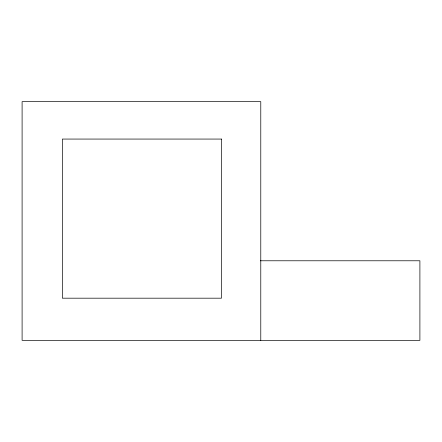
<?xml version="1.0" encoding="UTF-8"?>
<svg xmlns="http://www.w3.org/2000/svg" width="442" height="442" viewBox="0 0 442 442"><rect width="100%" height="100%" fill="white"/><g stroke="black" fill="none" stroke-linecap="round" stroke-linejoin="round"><path stroke-width="0.66" d="M260.366 260.78L419.9 260.78L419.9 340.34L22.1 340.34L22.1 101.66L260.78 101.66L260.78 340.34M221.47 139.064L62.35 139.064L62.35 298.184L221.47 298.184L221.47 139.064"/></g></svg>
